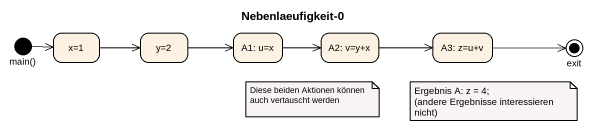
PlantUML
@startuml
title Nebenlaeufigkeit-0
hide empty description
state "main()" as main <<start>>
state "x=1" as x_1
state "y=2" as y_2
state "A1: u=x" as A1_u_x
state "A2: v=y+x" as A2_v_y_x
state "A3: z=u+v" as A3_z_u_v
state exit <<end>>
main -right-> x_1
x_1 -right-> y_2
x_1 -right-> A1_u_x
y_2 -right-> A1_u_x
A1_u_x -right-> A2_v_y_x
A2_v_y_x -right-> A3_z_u_v
A3_z_u_v -right-> exit
note as N1
  Diese beiden Aktionen können auch vertauscht werden
end note
note as N2
  Ergebnis A: z = 4;
  (andere Ergebnisse interessieren nicht)
end note
@enduml
